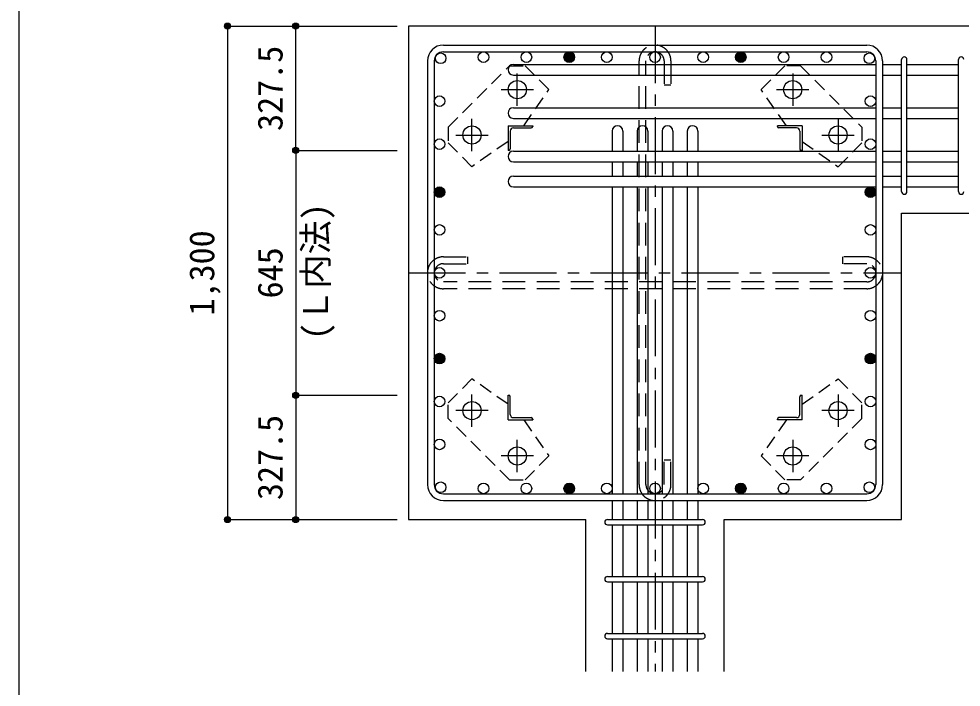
# Model space of a CAD drawing. Units: millimetres at full size, sheet at 1:30. Extents: x -5973 to 5954, y -4195 to 4201.
# Drawn here: x -5973 to -3489, y 1432 to 3192 of the extents above; entities that cross this region are included whole.
import ezdxf
from ezdxf.enums import TextEntityAlignment as Align

# ---------------------------------------------------------------- set-up
doc = ezdxf.new("R2010")
doc.units = ezdxf.units.MM
doc.header["$LTSCALE"] = 30
doc.header["$PDMODE"] = 32
doc.header["$PDSIZE"] = 15
for name, pattern in [('CHAIN1', [8, 5, -1, 1, -1]), ('DASHED1', [1.8, 1.2, -0.6]), ('DASHED2', [3, 2, -1])]:
    doc.linetypes.add(name, pattern=pattern)
for name, color, linetype in [('0-1_躯体線', 2, 'Continuous'), ('0-2_アンカー、アングル', 4, 'Continuous'), ('0-3_立上り筋', 4, 'Continuous'), ('0-4_フープ筋', 7, 'Continuous'), ('0-5_基礎梁筋', 7, 'Continuous'), ('0-6_スタラップ筋', 7, 'Continuous'), ('0-7_文字', 4, 'Continuous'), ('0-9_プレート', 4, 'DASHED1'), ('0-C_中子', 7, 'DASHED2'), ('0-D_寸法', 4, 'Continuous'), ('F-0_枠', 6, 'Continuous')]:
    doc.layers.add(name, color=color, linetype=linetype)
doc.styles.add('ＭＳ ゴシック', font='')
doc.styles.get('ＭＳ ゴシック').set_extended_font_data('MS Gothic')

msp = doc.modelspace()

# ---------------------------------------------------------------- linework, layer by layer
at = {"layer": '0-1_躯体線'}
for p, q in [((-3245.8, 3173.3), (-4945.8, 3173.3)), ((-4945.8, 3173.3), (-4945.8, 1873.3)), ((-3645.8, 2680.3), (-3245.8, 2680.3)), ((-3645.8, 1873.3), (-3645.8, 2680.3)), ((-4945.8, 1873.3), (-4478.3, 1873.3)), ((-4478.3, 1473.3), (-4478.3, 1873.3))]:
    msp.add_line(p, q, dxfattribs=at)
msp.add_lwpolyline([(-4113.3, 1473.3), (-4113.3, 1873.3), (-3645.8, 1873.3)], dxfattribs=at)
at = {"layer": '0-2_アンカー、アングル', "linetype": 'CHAIN1'}
for p, q in [((-4658.8, 2963.1), (-4658.8, 3048.6)), ((-3932.8, 3048.6), (-3932.8, 2963.1)), ((-4701.6, 3005.8), (-4616.1, 3005.8)), ((-3975.5, 3005.8), (-3890, 3005.8)), ((-4778.3, 2843.6), (-4778.3, 2929.1)), ((-3813.3, 2929.1), (-3813.3, 2843.6)), ((-4821.1, 2886.3), (-4735.6, 2886.3)), ((-3856, 2886.3), (-3770.5, 2886.3)), ((-4778.3, 2117.5), (-4778.3, 2203)), ((-3813.3, 2203), (-3813.3, 2117.5)), ((-4735.6, 2160.3), (-4821.1, 2160.3)), ((-3770.5, 2160.3), (-3856, 2160.3)), ((-4658.8, 1998), (-4658.8, 2083.5)), ((-3932.8, 2083.5), (-3932.8, 1998)), ((-4616.1, 2040.8), (-4701.6, 2040.8)), ((-3890, 2040.8), (-3975.5, 2040.8))]:
    msp.add_line(p, q, dxfattribs=at)
at = {"layer": '0-2_アンカー、アングル'}
for p, q in [((-4683.3, 2910.8), (-4618.3, 2910.8)), ((-4683.3, 2910.8), (-4683.3, 2845.8)), ((-4618.3, 2910.8), (-4618.3, 2908.8)), ((-3908.3, 2910.8), (-3973.3, 2910.8)), ((-3973.3, 2908.8), (-3973.3, 2910.8)), ((-3908.3, 2910.8), (-3908.3, 2845.8)), ((-4677.3, 2896.3), (-4677.3, 2849.8)), ((-4668.8, 2904.8), (-4622.3, 2904.8)), ((-3922.8, 2904.8), (-3969.3, 2904.8)), ((-3914.3, 2896.3), (-3914.3, 2849.8)), ((-4681.3, 2845.8), (-4683.3, 2845.8)), ((-3908.3, 2845.8), (-3910.3, 2845.8)), ((-4683.3, 2200.8), (-4681.3, 2200.8)), ((-4683.3, 2135.8), (-4683.3, 2200.8)), ((-4677.3, 2150.3), (-4677.3, 2196.8)), ((-3914.3, 2150.3), (-3914.3, 2196.8)), ((-3910.3, 2200.8), (-3908.3, 2200.8)), ((-3908.3, 2135.8), (-3908.3, 2200.8)), ((-4668.8, 2141.8), (-4622.3, 2141.8)), ((-4618.3, 2137.8), (-4618.3, 2135.8)), ((-3973.3, 2135.8), (-3973.3, 2137.8)), ((-3922.8, 2141.8), (-3969.3, 2141.8)), ((-4683.3, 2135.8), (-4618.3, 2135.8)), ((-3908.3, 2135.8), (-3973.3, 2135.8))]:
    msp.add_line(p, q, dxfattribs=at)
at = {"layer": '0-2_アンカー、アングル', "color": 3}
for centre in [(-4658.8, 3005.8), (-3932.8, 3005.8), (-4778.3, 2886.3), (-3813.3, 2886.3), (-4778.3, 2160.3), (-3813.3, 2160.3), (-4658.8, 2040.8), (-3932.8, 2040.8)]:
    msp.add_circle(centre, 24, dxfattribs=at)
at = {"layer": '0-2_アンカー、アングル'}
for centre, radius, start, end in [((-4622.3, 2908.8), 4, 270, 0), ((-3969.3, 2908.8), 4, 180, 270), ((-4668.8, 2896.3), 8.5, 90, 180), ((-3922.8, 2896.3), 8.5, 0, 90), ((-4681.3, 2849.8), 4, 270, 0), ((-3910.3, 2849.8), 4, 180, 270), ((-4681.3, 2196.8), 4, 0, 90), ((-3910.3, 2196.8), 4, 90, 180), ((-4668.8, 2150.3), 8.5, 180, 270), ((-4622.3, 2137.8), 4, 0, 90), ((-3969.3, 2137.8), 4, 90, 180), ((-3922.8, 2150.3), 8.5, 270, 0)]:
    msp.add_arc(centre, radius, start, end, dxfattribs=at)
at = {"layer": '0-3_立上り筋', "color": 3}
for centre in [(-4747.86, 3091.3), (-4747.86, 3091.3), (-4634.84, 3091.3), (-4634.84, 3091.3), (-4521.83, 3091.3), (-4521.83, 3091.3), (-4422.8, 3091.3), (-4422.8, 3091.3), (-4295.8, 3091.3), (-4295.8, 3091.3), (-4168.8, 3091.3), (-4168.8, 3091.3), (-4069.77, 3091.3), (-4069.77, 3091.3), (-3956.76, 3091.3), (-3956.76, 3091.3), (-3843.74, 3091.3), (-3843.74, 3091.3), (-4860.87, 3088.37), (-3730.73, 3088.37), (-3730.73, 3088.37), (-3730.73, 3088.37), (-4863.8, 2975.36), (-4863.8, 2975.36), (-3727.8, 2975.36), (-3727.8, 2975.36), (-4863.8, 2862.34), (-4863.8, 2862.34), (-3727.8, 2862.34), (-3727.8, 2862.34), (-4863.8, 2735.8), (-4863.8, 2735.8), (-3727.8, 2735.8), (-3727.8, 2735.8), (-4863.8, 2636.31), (-4863.8, 2636.31), (-3727.8, 2636.31), (-3727.8, 2636.31), (-4863.8, 2523.3), (-4863.8, 2523.3), (-3727.8, 2523.3), (-3727.8, 2523.3), (-4863.8, 2410.29), (-4863.8, 2410.29), (-3727.8, 2410.29), (-3727.8, 2410.29), (-4863.8, 2297.27), (-4863.8, 2297.27), (-3727.8, 2297.27), (-3727.8, 2297.27), (-4863.8, 2184.26), (-4863.8, 2184.26), (-3727.8, 2184.26), (-3727.8, 2184.26), (-4863.8, 2071.24), (-4863.8, 2071.24), (-3727.8, 2071.24), (-3727.8, 2071.24), (-4860.87, 1958.23), (-4860.87, 1958.23), (-4747.86, 1955.3), (-4747.86, 1955.3), (-4634.84, 1955.3), (-4634.84, 1955.3), (-4521.83, 1955.3), (-4521.83, 1955.3), (-4422.8, 1955.3), (-4422.8, 1955.3), (-4295.8, 1955.3), (-4295.8, 1955.3), (-4168.8, 1955.3), (-4168.8, 1955.3), (-4069.77, 1955.3), (-4069.77, 1955.3), (-3956.76, 1955.3), (-3956.76, 1955.3), (-3843.74, 1955.3), (-3843.74, 1955.3), (-3730.73, 1958.23), (-3730.73, 1958.23)]:
    msp.add_circle(centre, 14, dxfattribs=at)
at = {"layer": '0-3_立上り筋'}
for centre, radius in [((-4521.83, 3091.3), 14), ((-4069.77, 3091.3), 14), ((-4521.83, 3091.3), 12.6), ((-4521.83, 3091.3), 11.2), ((-4521.83, 3091.3), 9.8), ((-4521.83, 3091.3), 8.4), ((-4521.83, 3091.3), 7), ((-4521.83, 3091.3), 5.6), ((-4521.83, 3091.3), 4.2), ((-4521.83, 3091.3), 2.8), ((-4521.83, 3091.3), 1.4), ((-4069.77, 3091.3), 12.6), ((-4069.77, 3091.3), 11.2), ((-4069.77, 3091.3), 9.8), ((-4069.77, 3091.3), 8.4), ((-4069.77, 3091.3), 7), ((-4069.77, 3091.3), 5.6), ((-4069.77, 3091.3), 4.2), ((-4069.77, 3091.3), 2.8), ((-4069.77, 3091.3), 1.4), ((-4863.8, 2735.8), 14), ((-4863.8, 2735.8), 12.6), ((-4863.8, 2735.8), 11.2), ((-4863.8, 2735.8), 9.8), ((-4863.8, 2735.8), 8.4), ((-4863.8, 2735.8), 7), ((-4863.8, 2735.8), 5.6), ((-4863.8, 2735.8), 4.2), ((-4863.8, 2735.8), 2.8), ((-4863.8, 2735.8), 1.4), ((-3727.8, 2735.8), 14), ((-3727.8, 2735.8), 12.6), ((-3727.8, 2735.8), 11.2), ((-3727.8, 2735.8), 9.8), ((-3727.8, 2735.8), 8.4), ((-3727.8, 2735.8), 7), ((-3727.8, 2735.8), 5.6), ((-3727.8, 2735.8), 4.2), ((-3727.8, 2735.8), 2.8), ((-3727.8, 2735.8), 1.4), ((-4863.8, 2297.27), 14), ((-3727.8, 2297.27), 14), ((-4863.8, 2297.27), 12.6), ((-4863.8, 2297.27), 11.2), ((-4863.8, 2297.27), 9.8), ((-4863.8, 2297.27), 8.4), ((-4863.8, 2297.27), 7), ((-4863.8, 2297.27), 5.6), ((-4863.8, 2297.27), 4.2), ((-4863.8, 2297.27), 2.8), ((-4863.8, 2297.27), 1.4), ((-3727.8, 2297.27), 12.6), ((-3727.8, 2297.27), 11.2), ((-3727.8, 2297.27), 9.8), ((-3727.8, 2297.27), 8.4), ((-3727.8, 2297.27), 7), ((-3727.8, 2297.27), 5.6), ((-3727.8, 2297.27), 4.2), ((-3727.8, 2297.27), 2.8), ((-3727.8, 2297.27), 1.4), ((-4521.83, 1955.3), 14), ((-4521.83, 1955.3), 12.6), ((-4521.83, 1955.3), 11.2), ((-4521.83, 1955.3), 9.8), ((-4521.83, 1955.3), 8.4), ((-4069.77, 1955.3), 14), ((-4069.77, 1955.3), 12.6), ((-4069.77, 1955.3), 11.2), ((-4069.77, 1955.3), 9.8), ((-4069.77, 1955.3), 8.4), ((-4521.83, 1955.3), 7), ((-4521.83, 1955.3), 5.6), ((-4521.83, 1955.3), 4.2), ((-4521.83, 1955.3), 2.8), ((-4521.83, 1955.3), 1.4), ((-4069.77, 1955.3), 7), ((-4069.77, 1955.3), 5.6), ((-4069.77, 1955.3), 4.2), ((-4069.77, 1955.3), 2.8), ((-4069.77, 1955.3), 1.4)]:
    msp.add_circle(centre, radius, dxfattribs=at)
at = {"layer": '0-4_フープ筋'}
for p, q in [((-4853.8, 3123.3), (-3737.8, 3123.3)), ((-4853.8, 3105.3), (-3737.8, 3105.3)), ((-4895.8, 3081.3), (-4895.8, 1965.3)), ((-4877.8, 3081.3), (-4877.8, 1965.3)), ((-3713.8, 3081.3), (-3713.8, 1965.3)), ((-3695.8, 3081.3), (-3695.8, 1965.3)), ((-4853.8, 1941.3), (-3737.8, 1941.3)), ((-4853.8, 1923.3), (-3737.8, 1923.3))]:
    msp.add_line(p, q, dxfattribs=at)
for centre, radius, start, end in [((-4853.8, 3081.3), 42, 90, 180), ((-4853.8, 3081.3), 24, 90, 180), ((-3737.8, 3081.3), 42, 0, 90), ((-3737.8, 3081.3), 24, 0, 90), ((-3737.8, 3081.3), 24, 0, 90), ((-4853.8, 1965.3), 42, 180, 270), ((-4853.8, 1965.3), 24, 180, 270), ((-3737.8, 1965.3), 42, 270, 0), ((-3737.8, 1965.3), 24, 270, 0)]:
    msp.add_arc(centre, radius, start, end, dxfattribs=at)
at = {"layer": '0-5_基礎梁筋'}
for p, q in [((-4669.3, 3072.37), (-3713.8, 3072.37)), ((-3695.8, 3072.37), (-3645.8, 3072.37)), ((-3631.8, 3072.37), (-3495.8, 3072.37)), ((-4669.3, 3044.37), (-3713.8, 3044.37)), ((-3695.8, 3044.37), (-3645.8, 3044.37)), ((-3631.8, 3044.37), (-3495.8, 3044.37)), ((-4669.3, 2958.08), (-3713.8, 2958.08)), ((-3695.8, 2958.08), (-3645.8, 2958.08)), ((-3631.8, 2958.08), (-3495.8, 2958.08)), ((-4669.3, 2930.08), (-3713.8, 2930.08)), ((-3695.8, 2930.08), (-3645.8, 2930.08)), ((-3631.8, 2930.08), (-3495.8, 2930.08)), ((-4408.8, 2896.8), (-4408.8, 2843.8)), ((-4380.8, 2896.8), (-4380.8, 2843.8)), ((-4342.8, 2896.8), (-4342.8, 2843.8)), ((-4314.8, 2896.8), (-4314.8, 2843.8)), ((-4276.8, 2896.8), (-4276.8, 2843.8)), ((-4248.8, 2896.8), (-4248.8, 2843.8)), ((-4210.8, 2896.8), (-4210.8, 2843.8)), ((-4182.8, 2896.8), (-4182.8, 2843.8)), ((-4669.3, 2843.8), (-3713.8, 2843.8)), ((-3695.8, 2843.8), (-3645.8, 2843.8)), ((-3631.8, 2843.8), (-3495.8, 2843.8)), ((-4669.3, 2815.8), (-3713.8, 2815.8)), ((-4408.8, 2815.8), (-4408.8, 2777.8)), ((-4380.8, 2815.8), (-4380.8, 2777.8)), ((-4342.8, 2815.8), (-4342.8, 2777.8)), ((-4314.8, 2815.8), (-4314.8, 2777.8)), ((-4276.8, 2815.8), (-4276.8, 2777.8)), ((-4248.8, 2815.8), (-4248.8, 2777.8)), ((-4210.8, 2815.8), (-4210.8, 2777.8)), ((-4182.8, 2815.8), (-4182.8, 2777.8)), ((-3695.8, 2815.8), (-3645.8, 2815.8)), ((-3631.8, 2815.8), (-3495.8, 2815.8)), ((-4669.3, 2777.8), (-3713.8, 2777.8)), ((-3695.8, 2777.8), (-3645.8, 2777.8)), ((-3631.8, 2777.8), (-3495.8, 2777.8)), ((-4669.3, 2749.8), (-3713.8, 2749.8)), ((-4408.8, 2749.8), (-4408.8, 1941.3)), ((-4380.8, 2749.8), (-4380.8, 1941.3)), ((-4342.8, 2749.8), (-4342.8, 1941.3)), ((-4314.8, 2749.8), (-4314.8, 1941.3)), ((-4276.8, 2749.8), (-4276.8, 1941.3)), ((-4248.8, 2749.8), (-4248.8, 1941.3)), ((-4210.8, 2749.8), (-4210.8, 1941.3)), ((-4182.8, 2749.8), (-4182.8, 1941.3)), ((-3695.8, 2749.8), (-3645.8, 2749.8)), ((-3631.8, 2749.8), (-3495.8, 2749.8)), ((-4408.8, 1923.3), (-4408.8, 1873.3)), ((-4380.8, 1923.3), (-4380.8, 1873.3)), ((-4342.8, 1923.3), (-4342.8, 1873.3)), ((-4314.8, 1923.3), (-4314.8, 1873.3)), ((-4276.8, 1923.3), (-4276.8, 1873.3)), ((-4248.8, 1923.3), (-4248.8, 1873.3)), ((-4210.8, 1923.3), (-4210.8, 1873.3)), ((-4182.8, 1923.3), (-4182.8, 1873.3)), ((-4408.8, 1859.3), (-4408.8, 1723.3)), ((-4380.8, 1859.3), (-4380.8, 1723.3)), ((-4342.8, 1859.3), (-4342.8, 1723.3)), ((-4314.8, 1859.3), (-4314.8, 1723.3)), ((-4276.8, 1859.3), (-4276.8, 1723.3)), ((-4248.8, 1859.3), (-4248.8, 1723.3)), ((-4210.8, 1859.3), (-4210.8, 1723.3)), ((-4182.8, 1859.3), (-4182.8, 1723.3)), ((-4408.8, 1709.3), (-4408.8, 1573.3)), ((-4380.8, 1709.3), (-4380.8, 1573.3)), ((-4342.8, 1709.3), (-4342.8, 1573.3)), ((-4314.8, 1709.3), (-4314.8, 1573.3)), ((-4276.8, 1709.3), (-4276.8, 1573.3)), ((-4248.8, 1709.3), (-4248.8, 1573.3)), ((-4210.8, 1709.3), (-4210.8, 1573.3)), ((-4182.8, 1709.3), (-4182.8, 1573.3)), ((-4408.8, 1559.3), (-4408.8, 1473.3)), ((-4380.8, 1559.3), (-4380.8, 1473.3)), ((-4342.8, 1559.3), (-4342.8, 1473.3)), ((-4314.8, 1559.3), (-4314.8, 1473.3)), ((-4276.8, 1559.3), (-4276.8, 1473.3)), ((-4248.8, 1559.3), (-4248.8, 1473.3)), ((-4210.8, 1559.3), (-4210.8, 1473.3)), ((-4182.8, 1559.3), (-4182.8, 1473.3))]:
    msp.add_line(p, q, dxfattribs=at)
for centre, start, end in [((-4669.3, 3058.37), 90, 270), ((-4669.3, 2944.08), 90, 270), ((-4394.8, 2896.8), 0, 180), ((-4328.8, 2896.8), 0, 180), ((-4262.8, 2896.8), 0, 180), ((-4196.8, 2896.8), 0, 180), ((-4669.3, 2829.8), 90, 270), ((-4669.3, 2763.8), 90, 270)]:
    msp.add_arc(centre, 14, start, end, dxfattribs=at)
at = {"layer": '0-6_スタラップ筋'}
for p, q in [((-3645.8, 2737.3), (-3645.8, 3084.87)), ((-3631.8, 2737.3), (-3631.8, 3084.87)), ((-3495.8, 2737.3), (-3495.8, 3084.87)), ((-4421.3, 1873.3), (-4170.3, 1873.3)), ((-4421.3, 1859.3), (-4170.3, 1859.3)), ((-4421.3, 1723.3), (-4170.3, 1723.3)), ((-4421.3, 1709.3), (-4170.3, 1709.3)), ((-4421.3, 1573.3), (-4170.3, 1573.3)), ((-4421.3, 1559.3), (-4170.3, 1559.3))]:
    msp.add_line(p, q, dxfattribs=at)
for centre, start, end in [((-3638.8, 3084.87), 0, 180), ((-3638.8, 3084.87), 0, 180), ((-3638.8, 3084.87), 0, 180), ((-3638.8, 3084.87), 0, 180), ((-3488.8, 3084.87), 0, 180), ((-3638.8, 2737.3), 180, 0), ((-3638.8, 2737.3), 180, 0), ((-3638.8, 2737.3), 180, 0), ((-3638.8, 2737.3), 180, 0), ((-3488.8, 2737.3), 180, 0), ((-4421.3, 1866.3), 90, 270), ((-4421.3, 1866.3), 90, 270), ((-4421.3, 1866.3), 90, 270), ((-4421.3, 1866.3), 90, 270), ((-4170.3, 1866.3), 270, 90), ((-4170.3, 1866.3), 270, 90), ((-4170.3, 1866.3), 270, 90), ((-4170.3, 1866.3), 270, 90), ((-4421.3, 1716.3), 90, 270), ((-4170.3, 1716.3), 270, 90), ((-4421.3, 1566.3), 90, 270), ((-4170.3, 1566.3), 270, 90)]:
    msp.add_arc(centre, 7, start, end, dxfattribs=at)
at = {"layer": '0-9_プレート'}
for p, q in [((-4841.23, 2906.8), (-4679.31, 3068.73)), ((-4679.31, 3068.73), (-4638.29, 3068.73)), ((-4575.36, 3005.8), (-4638.29, 3068.73)), ((-3912.3, 3068.73), (-3953.31, 3068.73)), ((-3912.3, 3068.73), (-3750.37, 2906.8)), ((-4642.08, 2910.8), (-4575.36, 3005.8)), ((-4841.23, 2906.8), (-4841.23, 2865.79)), ((-3750.37, 2906.8), (-3750.37, 2865.79)), ((-3908.3, 2869.57), (-3813.3, 2802.86)), ((-3813.3, 2802.86), (-3750.37, 2865.79)), ((-4778.3, 2243.74), (-4841.23, 2180.81)), ((-4683.3, 2177.02), (-4778.3, 2243.74)), ((-4841.23, 2139.79), (-4841.23, 2180.81)), ((-3750.37, 2139.79), (-3750.37, 2180.81)), ((-4679.31, 1977.87), (-4841.23, 2139.79)), ((-3750.37, 2139.79), (-3912.3, 1977.87)), ((-3949.53, 2135.8), (-4016.24, 2040.8)), ((-4016.24, 2040.8), (-3953.31, 1977.87)), ((-4679.31, 1977.87), (-4638.29, 1977.87)), ((-3912.3, 1977.87), (-3953.31, 1977.87))]:
    msp.add_line(p, q, dxfattribs=at)
for points in [[(-3949.53, 2910.8), (-4016.24, 3005.8), (-3953.31, 3068.73)], [(-4683.3, 2869.57), (-4778.3, 2802.86), (-4841.23, 2865.79)], [(-3908.3, 2177.02), (-3813.3, 2243.74), (-3750.37, 2180.81)], [(-4642.08, 2135.8), (-4575.36, 2040.8), (-4638.29, 1977.87)]]:
    msp.add_lwpolyline(points, dxfattribs=at)
at = {"layer": '0-C_中子'}
for p, q in [((-4337.8, 1965.3), (-4337.8, 3081.3)), ((-4319.8, 1965.3), (-4319.8, 3081.3)), ((-4271.8, 3081.3), (-4271.8, 3017.3)), ((-4253.8, 3081.3), (-4253.8, 3017.3)), ((-4253.8, 3017.3), (-4271.8, 3017.3)), ((-4853.8, 2565.3), (-4789.8, 2565.3)), ((-4789.8, 2565.3), (-4789.8, 2547.3)), ((-4853.8, 2547.3), (-4789.8, 2547.3)), ((-3737.8, 2547.3), (-3801.8, 2547.3)), ((-3737.8, 2499.3), (-4853.8, 2499.3)), ((-3737.8, 2481.3), (-4853.8, 2481.3)), ((-4271.8, 1965.3), (-4271.8, 2029.3))]:
    msp.add_line(p, q, dxfattribs=at)
for points in [[(-3737.8, 2565.3), (-3801.8, 2565.3), (-3801.8, 2547.3)], [(-4253.8, 1965.3), (-4253.8, 2029.3), (-4271.8, 2029.3)]]:
    msp.add_lwpolyline(points, dxfattribs=at)
for centre, radius, start, end in [((-4295.8, 3081.3), 42, 0, 180), ((-4295.8, 3081.3), 24, 0, 180), ((-4853.8, 2523.3), 42, 90, 270), ((-3737.8, 2523.3), 42, 270, 90), ((-4853.8, 2523.3), 24, 90, 270), ((-3737.8, 2523.3), 24, 270, 90), ((-4295.8, 1965.3), 42, 180, 0), ((-4295.8, 1965.3), 24, 180, 0)]:
    msp.add_arc(centre, radius, start, end, dxfattribs=at)
at = {"layer": '0-D_寸法'}
for p, q in [((-5422.84, 3173.3), (-5242.84, 3173.3)), ((-5422.84, 3173.3), (-5242.84, 3173.3)), ((-5422.84, 3173.3), (-5422.84, 1873.3)), ((-5242.84, 2845.8), (-5242.84, 3173.3)), ((-5242.84, 3173.3), (-4975.8, 3173.3)), ((-5242.84, 2845.8), (-4975.8, 2845.8)), ((-5242.84, 2845.8), (-5242.84, 2200.8)), ((-5242.84, 2200.8), (-4975.8, 2200.8)), ((-5242.84, 2200.8), (-5242.84, 1873.3)), ((-5422.84, 1873.3), (-5242.84, 1873.3)), ((-5242.84, 1873.3), (-4975.8, 1873.3)), ((-5242.84, 1873.3), (-4975.8, 1873.3))]:
    msp.add_line(p, q, dxfattribs=at)
at = {"layer": '0-D_寸法', "linetype": 'CHAIN1'}
for p, q in [((-4295.8, 3173.3), (-4295.8, 1473.3)), ((-4945.8, 2523.3), (-3645.8, 2523.3))]:
    msp.add_line(p, q, dxfattribs=at)
at = {"layer": '0-D_寸法'}
for centre, radius in [((-5422.84, 3173.3), 8), ((-5422.84, 3173.3), 7.2), ((-5422.84, 3173.3), 6.4), ((-5242.84, 3173.3), 8), ((-5242.84, 3173.3), 7.2), ((-5242.84, 3173.3), 6.4), ((-5422.84, 3173.3), 5.6), ((-5422.84, 3173.3), 4.8), ((-5422.84, 3173.3), 4), ((-5422.84, 3173.3), 3.2), ((-5422.84, 3173.3), 2.4), ((-5422.84, 3173.3), 1.6), ((-5422.84, 3173.3), 0.8), ((-5242.84, 3173.3), 5.6), ((-5242.84, 3173.3), 4.8), ((-5242.84, 3173.3), 4), ((-5242.84, 3173.3), 3.2), ((-5242.84, 3173.3), 2.4), ((-5242.84, 3173.3), 1.6), ((-5242.84, 3173.3), 0.8), ((-5242.84, 2845.8), 8), ((-5242.84, 2845.8), 7.2), ((-5242.84, 2845.8), 6.4), ((-5242.84, 2845.8), 5.6), ((-5242.84, 2845.8), 4.8), ((-5242.84, 2845.8), 4), ((-5242.84, 2845.8), 3.2), ((-5242.84, 2845.8), 2.4), ((-5242.84, 2845.8), 1.6), ((-5242.84, 2845.8), 0.8), ((-5242.84, 2200.8), 8), ((-5242.84, 2200.8), 7.2), ((-5242.84, 2200.8), 6.4), ((-5242.84, 2200.8), 5.6), ((-5242.84, 2200.8), 4.8), ((-5242.84, 2200.8), 4), ((-5242.84, 2200.8), 3.2), ((-5242.84, 2200.8), 2.4), ((-5242.84, 2200.8), 1.6), ((-5242.84, 2200.8), 0.8), ((-5422.84, 1873.3), 8), ((-5422.84, 1873.3), 7.2), ((-5422.84, 1873.3), 6.4), ((-5422.84, 1873.3), 5.6), ((-5422.84, 1873.3), 4.8), ((-5422.84, 1873.3), 4), ((-5422.84, 1873.3), 3.2), ((-5422.84, 1873.3), 2.4), ((-5422.84, 1873.3), 1.6), ((-5422.84, 1873.3), 0.8), ((-5242.84, 1873.3), 8), ((-5242.84, 1873.3), 7.2), ((-5242.84, 1873.3), 6.4), ((-5242.84, 1873.3), 5.6), ((-5242.84, 1873.3), 4.8), ((-5242.84, 1873.3), 4), ((-5242.84, 1873.3), 3.2), ((-5242.84, 1873.3), 2.4), ((-5242.84, 1873.3), 1.6), ((-5242.84, 1873.3), 0.8)]:
    msp.add_circle(centre, radius, dxfattribs=at)
at = {"layer": '0-D_寸法', "color": 7}
for p in [(-5422.84, 3173.3), (-5242.84, 3173.3), (-5242.84, 3173.3), (-5242.84, 2845.8), (-5242.84, 2845.8), (-5242.84, 2200.8), (-5242.84, 2200.8), (-5422.84, 1873.3), (-5242.84, 1873.3), (-5242.84, 1873.3)]:
    msp.add_point(p, dxfattribs=at)
at = {"layer": 'F-0_枠'}
msp.add_line((-5972.88, 4201.15), (-5972.88, -4195.24), dxfattribs=at)

# ---------------------------------------------------------------- texts
at = {"layer": '0-7_文字', "style": 'ＭＳ ゴシック'}
msp.add_text('(Ｌ内法)', height=65.98, rotation=90, dxfattribs=at).set_placement((-5137.78, 2346.7), align=Align.BOTTOM_LEFT)
at = {"layer": '0-D_寸法', "style": 'ＭＳ ゴシック'}
for s, p in [('327.5', (-5257.84, 2897.05)), ('1,300', (-5437.84, 2410.8)), ('645', (-5257.84, 2455.8)), ('327.5', (-5257.84, 1924.55))]:
    msp.add_text(s, height=65.98, rotation=90, dxfattribs=at).set_placement(p, align=Align.BOTTOM_LEFT)

doc.saveas('drawing.dxf')
